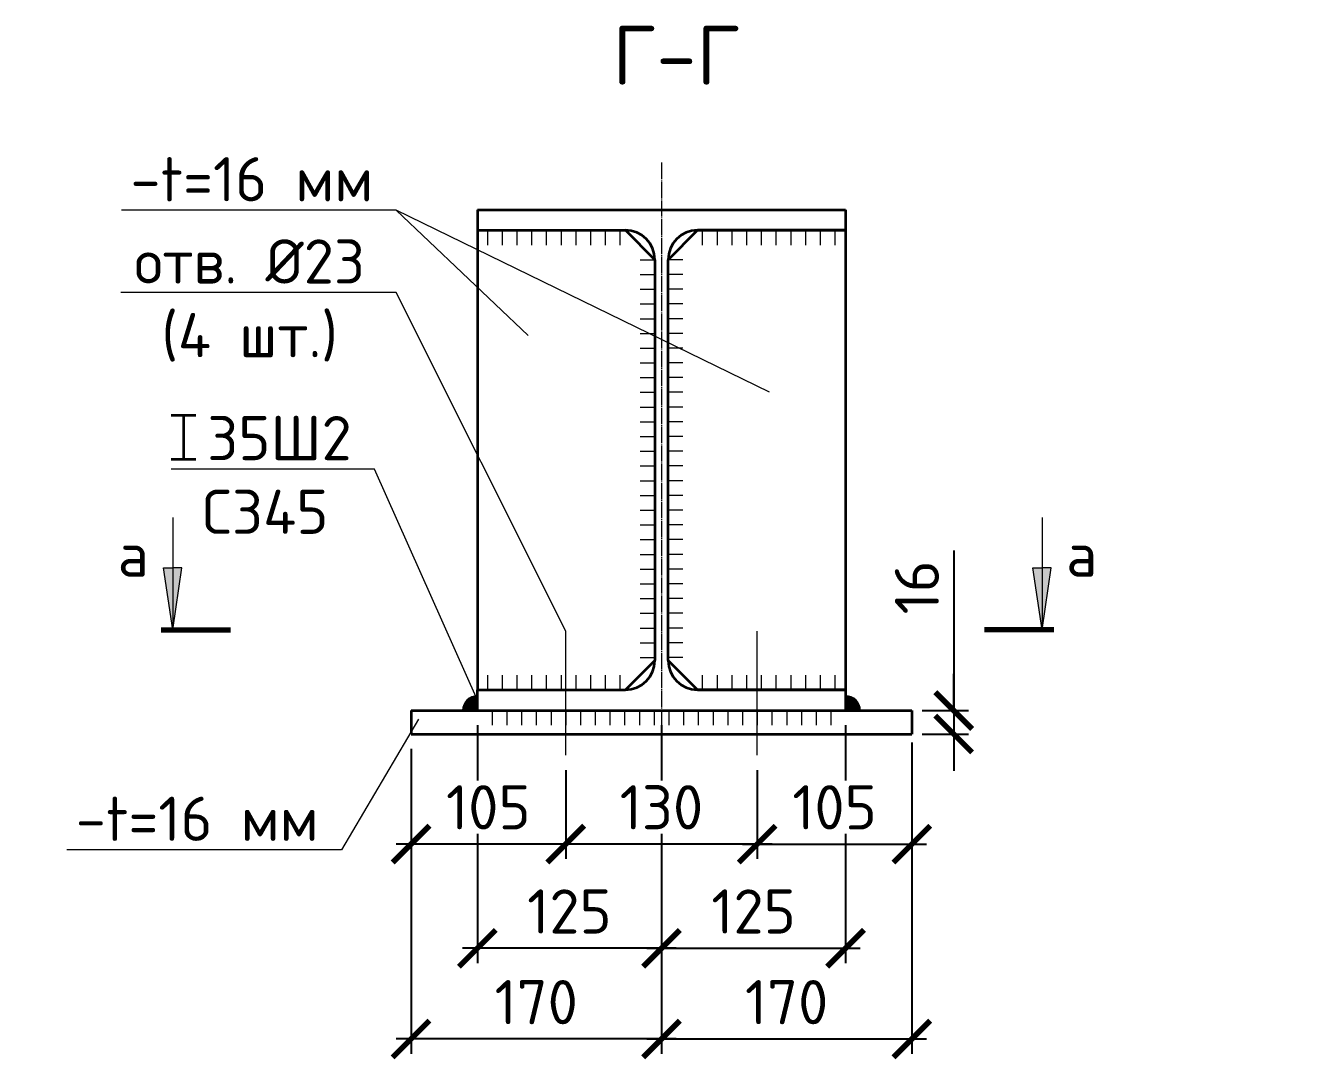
# Model space of a CAD drawing. Header units: millimetres. Extents: x -25910 to 49740, y -35080 to 0.
# Drawn here: x 27954 to 28825, y -20353 to -19652 of the extents above; entities that cross this region are included whole.
import ezdxf
from ezdxf import colors
from ezdxf.entities.mleader import LeaderData, LeaderLine
from ezdxf.math import Vec2, Vec3

# ---------------------------------------------------------------- set-up
doc = ezdxf.new("R2010")
doc.units = ezdxf.units.MM
doc.linetypes.add('JIS_08_11', pattern=[12.8, 11, -0.6, 0.6, -0.6])
for name, color, linetype, lineweight in [('НАДПИСИ', 11, 'Continuous', 13), ('ОСЕВАЯ', 50, 'JIS_08_11', 13), ('ОСНОВНАЯ', 213, 'Continuous', 35)]:
    doc.layers.add(name, color=color, linetype=linetype, lineweight=lineweight)
doc.styles.add('_ОСК', font='isocpeur.ttf', dxfattribs={"height": 3})
doc.styles.add('ОСК', font='isocpeur.ttf')
doc.dimstyles.new('_ОСК', dxfattribs={"dimscale": 25, "dimtxt": 3, "dimasz": 2.5, "dimexe": 1, "dimexo": 1, "dimgap": 1, "dimtad": 3, "dimdec": 0, "dimzin": 1, "dimdsep": 46, "dimtxsty": '_ОСК', "dimblk": 'ARCHTICK', "dimcen": 2, "dimdle": 1, "dimclrt": 256, "dimadec": 0, "dimazin": 0, "dimtfac": 1, "dimtdec": 0, "dimtmove": 1, "dimatfit": 3, "dimfxl": 1, "dimtvp": 2.25, "dimtfill": 1, "dimtolj": 1, "dimtzin": 1, "dimarcsym": 0})

# ---------------------------------------------------------------- blocks, each defined once
blk = doc.blocks.new('_None')
blk = doc.blocks.new('A$C6A7E4B16')
at = {"layer": 'ОСНОВНАЯ'}
for p, q in [((0, 30), (16.73, 30)), ((8.36, 30), (8.36, 0)), ((0, 0), (16.73, 0))]:
    blk.add_line(p, q, dxfattribs=at)
blk = doc.blocks.new('_ArchTick')
at = {"color": 0, "linetype": 'ByBlock', "const_width": 0.15}
blk.add_lwpolyline([(-0.5, -0.5), (0.5, 0.5)], dxfattribs=at)
blk = doc.blocks.new('*D391')
at = {"layer": 'Defpoints', "color": 0, "transparency": 16777216}
for p in [(28260.44, -20116.52), (28385.44, -20116.52), (28260.44, -20277.96)]:
    blk.add_point(p, dxfattribs=at)
at = {"layer": 'НАДПИСИ', "color": 0, "lineweight": -2, "transparency": 16777216}
for p, q in [((28260.44, -20126.52), (28260.44, -20287.96)), ((28385.44, -20126.52), (28385.44, -20287.96)), ((28395.44, -20277.96), (28250.44, -20277.96))]:
    blk.add_line(p, q, dxfattribs=at)
at = {"layer": 'НАДПИСИ', "color": 0, "lineweight": -2, "transparency": 16777216, "xscale": 25, "yscale": 25, "zscale": 25, "rotation": 180}
blk.add_blockref('_ArchTick', (28260.44, -20277.96), dxfattribs=at)
at = {"layer": 'НАДПИСИ', "color": 0, "lineweight": -2, "transparency": 16777216, "xscale": 25, "yscale": 25, "zscale": 25}
blk.add_blockref('_ArchTick', (28385.44, -20277.96), dxfattribs=at)
at = {"layer": 'НАДПИСИ', "transparency": 16777216, "insert": (28322.94, -20252.96), "char_height": 30, "attachment_point": 5, "style": '_ОСК', "bg_fill": 3, "box_fill_scale": 1.1, "bg_fill_color": 256, "bg_fill_true_color": 13158600, "bg_fill_transparency": 0}
blk.add_mtext('\\A1;125', dxfattribs=at)
blk = doc.blocks.new('*D392')
at = {"layer": 'Defpoints', "color": 0, "transparency": 16777216}
for p in [(28385.44, -20116.52), (28510.44, -20116.52), (28510.44, -20277.96)]:
    blk.add_point(p, dxfattribs=at)
at = {"layer": 'НАДПИСИ', "color": 0, "lineweight": -2, "transparency": 16777216}
for p, q in [((28385.44, -20126.52), (28385.44, -20287.96)), ((28510.44, -20126.52), (28510.44, -20287.96)), ((28375.44, -20277.96), (28520.44, -20277.96))]:
    blk.add_line(p, q, dxfattribs=at)
at = {"layer": 'НАДПИСИ', "color": 0, "lineweight": -2, "transparency": 16777216, "xscale": 25, "yscale": 25, "zscale": 25, "rotation": 180}
blk.add_blockref('_ArchTick', (28385.44, -20277.96), dxfattribs=at)
at = {"layer": 'НАДПИСИ', "color": 0, "lineweight": -2, "transparency": 16777216, "xscale": 25, "yscale": 25, "zscale": 25}
blk.add_blockref('_ArchTick', (28510.44, -20277.96), dxfattribs=at)
at = {"layer": 'НАДПИСИ', "transparency": 16777216, "insert": (28447.94, -20252.96), "char_height": 30, "attachment_point": 5, "style": '_ОСК', "bg_fill": 3, "box_fill_scale": 1.1, "bg_fill_color": 256, "bg_fill_true_color": 13158600, "bg_fill_transparency": 0}
blk.add_mtext('\\A1;125', dxfattribs=at)
blk = doc.blocks.new('*D365')
at = {"layer": 'Defpoints', "color": 0, "transparency": 16777216}
for p in [(28552.4, -20116.52), (28552.4, -20132.52), (28583.85, -20132.52)]:
    blk.add_point(p, dxfattribs=at)
at = {"layer": 'НАДПИСИ', "color": 0, "lineweight": -2, "transparency": 16777216}
for p, q in [((28583.85, -20007.95), (28583.85, -20116.52)), ((28583.85, -20116.52), (28583.85, -20091.52)), ((28562.4, -20116.52), (28593.85, -20116.52)), ((28583.85, -20116.52), (28583.85, -20132.52)), ((28583.85, -20116.52), (28583.85, -20132.52)), ((28562.4, -20132.52), (28593.85, -20132.52)), ((28583.85, -20132.52), (28583.85, -20157.52))]:
    blk.add_line(p, q, dxfattribs=at)
at = {"layer": 'НАДПИСИ', "color": 0, "lineweight": -2, "transparency": 16777216, "xscale": 25, "yscale": 25, "zscale": 25}
for p, rotation in [((28583.85, -20116.52), 270), ((28583.85, -20132.52), 90)]:
    blk.add_blockref('_ArchTick', p, dxfattribs=dict(at, rotation=rotation))
at = {"layer": 'НАДПИСИ', "transparency": 16777216, "insert": (28558.85, -20032.95), "char_height": 30, "attachment_point": 5, "rotation": 90, "style": '_ОСК', "bg_fill": 3, "box_fill_scale": 1.1, "bg_fill_color": 256, "bg_fill_true_color": 13158600, "bg_fill_transparency": 0}
blk.add_mtext('\\A1;16', dxfattribs=at)
blk = doc.blocks.new('*D379')
at = {"layer": 'Defpoints', "color": 0, "transparency": 16777216}
for p in [(28555.4, -20128.2), (28385.44, -20152.67), (28555.4, -20339.52)]:
    blk.add_point(p, dxfattribs=at)
at = {"layer": 'НАДПИСИ', "color": 0, "lineweight": -2, "transparency": 16777216}
for p, q in [((28555.4, -20138.2), (28555.4, -20349.52)), ((28385.44, -20162.67), (28385.44, -20349.52)), ((28375.44, -20339.52), (28565.4, -20339.52))]:
    blk.add_line(p, q, dxfattribs=at)
at = {"layer": 'НАДПИСИ', "color": 0, "lineweight": -2, "transparency": 16777216, "xscale": 25, "yscale": 25, "zscale": 25, "rotation": 180}
blk.add_blockref('_ArchTick', (28385.44, -20339.52), dxfattribs=at)
at = {"layer": 'НАДПИСИ', "color": 0, "lineweight": -2, "transparency": 16777216, "xscale": 25, "yscale": 25, "zscale": 25}
blk.add_blockref('_ArchTick', (28555.4, -20339.52), dxfattribs=at)
at = {"layer": 'НАДПИСИ', "transparency": 16777216, "insert": (28470.42, -20314.52), "char_height": 30, "attachment_point": 5, "style": '_ОСК', "bg_fill": 3, "box_fill_scale": 1.1, "bg_fill_color": 256, "bg_fill_true_color": 13158600, "bg_fill_transparency": 0}
blk.add_mtext('\\A1;170', dxfattribs=at)
blk = doc.blocks.new('*D380')
at = {"layer": 'Defpoints', "color": 0, "transparency": 16777216}
for p in [(28215.4, -20132.52), (28385.44, -20152.67), (28215.4, -20339.52)]:
    blk.add_point(p, dxfattribs=at)
at = {"layer": 'НАДПИСИ', "color": 0, "lineweight": -2, "transparency": 16777216}
for p, q in [((28215.4, -20142.52), (28215.4, -20349.52)), ((28385.44, -20162.67), (28385.44, -20349.52)), ((28395.44, -20339.52), (28205.4, -20339.52))]:
    blk.add_line(p, q, dxfattribs=at)
at = {"layer": 'НАДПИСИ', "color": 0, "lineweight": -2, "transparency": 16777216, "xscale": 25, "yscale": 25, "zscale": 25, "rotation": 180}
blk.add_blockref('_ArchTick', (28215.4, -20339.52), dxfattribs=at)
at = {"layer": 'НАДПИСИ', "color": 0, "lineweight": -2, "transparency": 16777216, "xscale": 25, "yscale": 25, "zscale": 25}
blk.add_blockref('_ArchTick', (28385.44, -20339.52), dxfattribs=at)
at = {"layer": 'НАДПИСИ', "transparency": 16777216, "insert": (28300.42, -20314.52), "char_height": 30, "attachment_point": 5, "style": '_ОСК', "bg_fill": 3, "box_fill_scale": 1.1, "bg_fill_color": 256, "bg_fill_true_color": 13158600, "bg_fill_transparency": 0}
blk.add_mtext('\\A1;170', dxfattribs=at)
blk = doc.blocks.new('*D286')
at = {"layer": 'Defpoints', "color": 0, "transparency": 16777216}
for p in [(28555.4, -20132.52), (28450.48, -20146.95), (28555.4, -20207.24)]:
    blk.add_point(p, dxfattribs=at)
at = {"layer": 'НАДПИСИ', "color": 0, "lineweight": -2, "transparency": 16777216}
for p, q in [((28555.4, -20142.52), (28555.4, -20217.24)), ((28450.48, -20156.95), (28450.48, -20217.24)), ((28440.48, -20207.24), (28565.4, -20207.24))]:
    blk.add_line(p, q, dxfattribs=at)
at = {"layer": 'НАДПИСИ', "color": 0, "lineweight": -2, "transparency": 16777216, "xscale": 25, "yscale": 25, "zscale": 25, "rotation": 180}
blk.add_blockref('_ArchTick', (28450.48, -20207.24), dxfattribs=at)
at = {"layer": 'НАДПИСИ', "color": 0, "lineweight": -2, "transparency": 16777216, "xscale": 25, "yscale": 25, "zscale": 25}
blk.add_blockref('_ArchTick', (28555.4, -20207.24), dxfattribs=at)
at = {"layer": 'НАДПИСИ', "transparency": 16777216, "insert": (28502.94, -20182.24), "char_height": 30, "attachment_point": 5, "style": '_ОСК', "bg_fill": 3, "box_fill_scale": 1.1, "bg_fill_color": 256, "bg_fill_true_color": 13158600, "bg_fill_transparency": 0}
blk.add_mtext('\\A1;105', dxfattribs=at)
blk = doc.blocks.new('*D287')
at = {"layer": 'Defpoints', "color": 0, "transparency": 16777216}
for p in [(28320.4, -20146.95), (28450.48, -20146.95), (28320.4, -20207.24)]:
    blk.add_point(p, dxfattribs=at)
at = {"layer": 'НАДПИСИ', "color": 0, "lineweight": -2, "transparency": 16777216}
for p, q in [((28320.4, -20156.95), (28320.4, -20217.24)), ((28450.48, -20156.95), (28450.48, -20217.24)), ((28460.48, -20207.24), (28310.4, -20207.24))]:
    blk.add_line(p, q, dxfattribs=at)
at = {"layer": 'НАДПИСИ', "color": 0, "lineweight": -2, "transparency": 16777216, "xscale": 25, "yscale": 25, "zscale": 25, "rotation": 180}
blk.add_blockref('_ArchTick', (28320.4, -20207.24), dxfattribs=at)
at = {"layer": 'НАДПИСИ', "color": 0, "lineweight": -2, "transparency": 16777216, "xscale": 25, "yscale": 25, "zscale": 25}
blk.add_blockref('_ArchTick', (28450.48, -20207.24), dxfattribs=at)
at = {"layer": 'НАДПИСИ', "transparency": 16777216, "insert": (28385.44, -20182.24), "char_height": 30, "attachment_point": 5, "style": '_ОСК', "bg_fill": 3, "box_fill_scale": 1.1, "bg_fill_color": 256, "bg_fill_true_color": 13158600, "bg_fill_transparency": 0}
blk.add_mtext('\\A1;130', dxfattribs=at)
blk = doc.blocks.new('*D288')
at = {"layer": 'Defpoints', "color": 0, "transparency": 16777216}
for p in [(28215.4, -20132.52), (28320.4, -20146.95), (28215.4, -20207.24)]:
    blk.add_point(p, dxfattribs=at)
at = {"layer": 'НАДПИСИ', "color": 0, "lineweight": -2, "transparency": 16777216}
for p, q in [((28215.4, -20142.52), (28215.4, -20217.24)), ((28320.4, -20156.95), (28320.4, -20217.24)), ((28330.4, -20207.24), (28205.4, -20207.24))]:
    blk.add_line(p, q, dxfattribs=at)
at = {"layer": 'НАДПИСИ', "color": 0, "lineweight": -2, "transparency": 16777216, "xscale": 25, "yscale": 25, "zscale": 25, "rotation": 180}
blk.add_blockref('_ArchTick', (28215.4, -20207.24), dxfattribs=at)
at = {"layer": 'НАДПИСИ', "color": 0, "lineweight": -2, "transparency": 16777216, "xscale": 25, "yscale": 25, "zscale": 25}
blk.add_blockref('_ArchTick', (28320.4, -20207.24), dxfattribs=at)
at = {"layer": 'НАДПИСИ', "transparency": 16777216, "insert": (28267.9, -20182.24), "char_height": 30, "attachment_point": 5, "style": '_ОСК', "bg_fill": 3, "box_fill_scale": 1.1, "bg_fill_color": 256, "bg_fill_true_color": 13158600, "bg_fill_transparency": 0}
blk.add_mtext('\\A1;105', dxfattribs=at)

msp = doc.modelspace()

# ---------------------------------------------------------------- hatches: boundary and pattern name
at = {"layer": 'НАДПИСИ'}
h = msp.add_hatch(color=256, dxfattribs=at)
h.paths.add_polyline_path([(28053.68, -20061.77), (28053.68, -20019.63), (28047.45, -20019.63)])
h.paths.add_polyline_path([(28053.68, -20061.77), (28059.91, -20019.63), (28053.68, -20019.63)])
h = msp.add_hatch(color=256, dxfattribs=at)
h.paths.add_polyline_path([(28643.85, -20061.77), (28643.85, -20019.63), (28650.08, -20019.63)])
h.paths.add_polyline_path([(28643.85, -20061.77), (28637.62, -20019.63), (28643.85, -20019.63)])

# ---------------------------------------------------------------- linework, layer by layer
at = {"color": 7, "lineweight": 70}
msp.add_line((28045.75, -20061.77), (28092.8, -20061.77), dxfattribs=at)
at = {"layer": 'НАДПИСИ'}
for p, q in [((28458.84, -19900.41), (28205.36, -19776.85)), ((28267.49, -19800.52), (28267.49, -19790.52)), ((28277.49, -19800.52), (28277.49, -19790.52)), ((28287.49, -19800.52), (28287.49, -19790.52)), ((28297.49, -19800.52), (28297.49, -19790.52)), ((28307.49, -19800.52), (28307.49, -19790.52)), ((28317.49, -19800.52), (28317.49, -19790.52)), ((28327.49, -19800.52), (28327.49, -19790.52)), ((28337.49, -19800.52), (28337.49, -19790.52)), ((28347.49, -19800.52), (28347.49, -19790.52)), ((28357.49, -19800.52), (28357.49, -19790.52)), ((28413.4, -19800.52), (28413.4, -19790.52)), ((28423.4, -19800.52), (28423.4, -19790.52)), ((28433.4, -19800.52), (28433.4, -19790.52)), ((28443.4, -19800.52), (28443.4, -19790.52)), ((28453.4, -19800.52), (28453.4, -19790.52)), ((28463.4, -19800.52), (28463.4, -19790.52)), ((28473.4, -19800.52), (28473.4, -19790.52)), ((28483.4, -19800.52), (28483.4, -19790.52)), ((28493.4, -19800.52), (28493.4, -19790.52)), ((28503.4, -19800.52), (28503.4, -19790.52)), ((28370.94, -19810.52), (28380.94, -19810.52)), ((28399.94, -19810.52), (28389.94, -19810.52)), ((28370.94, -19820.52), (28380.94, -19820.52)), ((28399.94, -19820.52), (28389.94, -19820.52)), ((28370.94, -19830.52), (28380.94, -19830.52)), ((28399.94, -19830.52), (28389.94, -19830.52)), ((28370.94, -19840.52), (28380.94, -19840.52)), ((28399.94, -19840.52), (28389.94, -19840.52)), ((28370.94, -19850.52), (28380.94, -19850.52)), ((28399.94, -19850.52), (28389.94, -19850.52)), ((28370.94, -19860.52), (28380.94, -19860.52)), ((28399.94, -19860.52), (28389.94, -19860.52)), ((28370.94, -19870.52), (28380.94, -19870.52)), ((28399.94, -19870.52), (28389.94, -19870.52)), ((28370.94, -19880.52), (28380.94, -19880.52)), ((28399.94, -19880.52), (28389.94, -19880.52)), ((28370.94, -19890.52), (28380.94, -19890.52)), ((28399.94, -19890.52), (28389.94, -19890.52)), ((28370.94, -19900.52), (28380.94, -19900.52)), ((28399.94, -19900.52), (28389.94, -19900.52)), ((28370.94, -19910.52), (28380.94, -19910.52)), ((28399.94, -19910.52), (28389.94, -19910.52)), ((28370.94, -19920.52), (28380.94, -19920.52)), ((28399.94, -19920.52), (28389.94, -19920.52)), ((28370.94, -19930.52), (28380.94, -19930.52)), ((28399.94, -19930.52), (28389.94, -19930.52)), ((28370.94, -19940.52), (28380.94, -19940.52)), ((28399.94, -19940.52), (28389.94, -19940.52)), ((28370.94, -19950.52), (28380.94, -19950.52)), ((28399.94, -19950.52), (28389.94, -19950.52)), ((28370.94, -19960.52), (28380.94, -19960.52)), ((28399.94, -19960.52), (28389.94, -19960.52)), ((28370.94, -19970.52), (28380.94, -19970.52)), ((28399.94, -19970.52), (28389.94, -19970.52)), ((28370.94, -19980.52), (28380.94, -19980.52)), ((28399.94, -19980.52), (28389.94, -19980.52)), ((28053.68, -19985.52), (28053.68, -20061.77)), ((28370.94, -19990.52), (28380.94, -19990.52)), ((28399.94, -19990.52), (28389.94, -19990.52)), ((28643.85, -19985.52), (28643.85, -20061.77)), ((28370.94, -20000.52), (28380.94, -20000.52)), ((28399.94, -20000.52), (28389.94, -20000.52)), ((28370.94, -20010.52), (28380.94, -20010.52)), ((28399.94, -20010.52), (28389.94, -20010.52)), ((28053.68, -20061.77), (28047.45, -20019.63)), ((28047.45, -20019.63), (28053.68, -20019.63)), ((28053.68, -20061.77), (28059.91, -20019.63)), ((28059.91, -20019.63), (28053.68, -20019.63)), ((28643.85, -20061.77), (28637.62, -20019.63)), ((28637.62, -20019.63), (28643.85, -20019.63)), ((28643.85, -20061.77), (28650.08, -20019.63)), ((28650.08, -20019.63), (28643.85, -20019.63)), ((28370.94, -20020.52), (28380.94, -20020.52)), ((28399.94, -20020.52), (28389.94, -20020.52)), ((28370.94, -20030.52), (28380.94, -20030.52)), ((28399.94, -20030.52), (28389.94, -20030.52)), ((28370.94, -20040.52), (28380.94, -20040.52)), ((28370.94, -20040.52), (28380.94, -20040.52)), ((28399.94, -20040.52), (28389.94, -20040.52)), ((28399.94, -20040.52), (28389.94, -20040.52)), ((28370.94, -20050.52), (28380.94, -20050.52)), ((28399.94, -20050.52), (28389.94, -20050.52)), ((28370.94, -20060.52), (28380.94, -20060.52)), ((28399.94, -20060.52), (28389.94, -20060.52)), ((28370.94, -20070.52), (28380.94, -20070.52)), ((28399.94, -20070.52), (28389.94, -20070.52)), ((28370.94, -20080.52), (28380.94, -20080.52)), ((28399.94, -20080.52), (28389.94, -20080.52)), ((28267.49, -20102.52), (28267.49, -20092.52)), ((28277.49, -20102.52), (28277.49, -20092.52)), ((28287.49, -20102.52), (28287.49, -20092.52)), ((28297.49, -20102.52), (28297.49, -20092.52)), ((28307.49, -20102.52), (28307.49, -20092.52)), ((28317.49, -20102.52), (28317.49, -20092.52)), ((28327.49, -20102.52), (28327.49, -20092.52)), ((28337.49, -20102.52), (28337.49, -20092.52)), ((28347.49, -20102.52), (28347.49, -20092.52)), ((28357.49, -20102.52), (28357.49, -20092.52)), ((28413.4, -20102.52), (28413.4, -20092.52)), ((28423.4, -20102.52), (28423.4, -20092.52)), ((28433.4, -20102.52), (28433.4, -20092.52)), ((28443.4, -20102.52), (28443.4, -20092.52)), ((28453.4, -20102.52), (28453.4, -20092.52)), ((28463.4, -20102.52), (28463.4, -20092.52)), ((28473.4, -20102.52), (28473.4, -20092.52)), ((28483.4, -20102.52), (28483.4, -20092.52)), ((28493.4, -20102.52), (28493.4, -20092.52)), ((28503.4, -20102.52), (28503.4, -20092.52))]:
    msp.add_line(p, q, dxfattribs=at)
at = {"layer": 'ОСЕВАЯ', "linetype": 'JIS_08_11'}
msp.add_line((28385.44, -19744.58), (28385.44, -20183.68), dxfattribs=at)
at = {"layer": 'ОСНОВНАЯ'}
for p, q in [((28260.44, -19776.52), (28510.44, -19776.52)), ((28260.44, -19776.52), (28260.44, -19790.52)), ((28300.44, -19776.52), (28470.44, -19776.52)), ((28510.44, -19776.52), (28510.44, -19790.52)), ((28260.44, -19790.52), (28360.94, -19790.52)), ((28260.44, -19790.52), (28260.44, -20102.52)), ((28380.94, -19810.52), (28360.94, -19790.52)), ((28389.94, -19810.52), (28409.94, -19790.52)), ((28409.94, -19790.52), (28510.44, -19790.52)), ((28510.44, -19790.52), (28409.94, -19790.52)), ((28510.44, -19790.52), (28510.44, -20102.52)), ((28380.94, -19810.52), (28380.94, -20082.52)), ((28389.94, -20082.52), (28389.94, -19810.52)), ((28380.94, -20082.52), (28360.94, -20102.52)), ((28389.94, -20082.52), (28409.94, -20102.52)), ((28260.44, -20116.52), (28260.44, -20102.52)), ((28260.44, -20102.52), (28360.94, -20102.52)), ((28409.94, -20102.52), (28510.44, -20102.52)), ((28510.44, -20102.52), (28409.94, -20102.52)), ((28510.44, -20102.52), (28510.44, -20116.52)), ((28215.4, -20116.52), (28215.4, -20132.52)), ((28260.44, -20116.52), (28510.44, -20116.52)), ((28305.44, -20116.52), (28465.44, -20116.52)), ((28555.4, -20116.52), (28555.4, -20132.52))]:
    msp.add_line(p, q, dxfattribs=at)
for centre, start, end in [((28360.94, -19810.52), 0, 90), ((28409.94, -19810.52), 90, 180), ((28360.94, -20082.52), 270, 0), ((28409.94, -20082.52), 180, 270)]:
    msp.add_arc(centre, 20, start, end, dxfattribs=at)

# ---------------------------------------------------------------- block references
msp.add_blockref('A$C6A7E4B16', (28052.57, -19945.99))

# ---------------------------------------------------------------- texts
at = {"layer": 'НАДПИСИ', "style": 'ОСК'}
for s, insert, char_height, width, attachment_point in [('Г-Г', (28352.11, -19651.61), 40, 41.2245, 1), ('а', (28037.39, -20025.66), 30, 74.7511, 9), ('а', (28660.15, -20025.66), 30, 74.7511, 7)]:
    msp.add_mtext(s, dxfattribs=dict(at, insert=insert, char_height=char_height, width=width, attachment_point=attachment_point))

# ---------------------------------------------------------------- leaders
at = {"layer": 'НАДПИСИ'}
ml = msp.add_multileader_mtext('Standard', dxfattribs=at)
ml.set_content('-t=16 мм', color=256, style='ОСК')
ml.set_leader_properties(color=256, linetype='ByLayer', lineweight=-1)
ml.set_arrow_properties(name='NONE')
ml.build(insert=Vec2(0, 0))
ml.multileader.update_dxf_attribs({"has_dogleg": 0, "text_left_attachment_type": 6, "text_right_attachment_type": 6, "dogleg_length": 0, "arrow_head_size": 15, "scale": 10})
ctx = ml.context
ctx.base_point, ctx.scale, ctx.char_height, ctx.arrow_head_size, ctx.landing_gap_size, ctx.plane_origin = Vec3(28009.36, -19776.85), 10, 30, 15, 20, Vec3(27921.76, -20757.23)
ctx.left_attachment, ctx.right_attachment, ctx.text_align_type = 6, 6, 1
notes = []
notes.append((ctx, [(0, (1, 1, 0), (28205.36, -19776.85), (-1, 0), 0, [(3, [(28294.94, -19862)], 0, [])])]))
ctx.mtext.insert, ctx.mtext.alignment, ctx.mtext.flow_direction = Vec3(28107.36, -19740.85), 2, 5
ml = msp.add_multileader_mtext('Standard', dxfattribs=at)
ml.set_content(' 35Ш2\\PС345', color=256, style='ОСК')
ml.set_leader_properties(color=256, linetype='ByLayer', lineweight=-1)
ml.set_arrow_properties(name='NONE')
ml.build(insert=Vec2(0, 0))
ml.multileader.update_dxf_attribs({"has_dogleg": 0, "text_left_attachment_type": 6, "text_right_attachment_type": 6, "dogleg_length": 0, "arrow_head_size": 15, "scale": 10})
ctx = ml.context
ctx.base_point, ctx.scale, ctx.char_height, ctx.arrow_head_size, ctx.landing_gap_size, ctx.plane_origin = Vec3(28042.54, -19952.6), 10, 30, 15, 20, Vec3(28050.92, -20894.86)
ctx.left_attachment, ctx.right_attachment, ctx.text_align_type = 6, 6, 1
notes.append((ctx, [(0, (1, 1, 0), (28190.54, -19952.6), (-1, 0), 0, [(3, [(28260.44, -20109.52)], 0, [])])]))
ctx.mtext.insert, ctx.mtext.alignment, ctx.mtext.flow_direction = Vec3(28116.54, -19916.6), 2, 5
for ctx, leaders in notes:
    for number, flags, end, landing, length, lines in leaders:
        leader = LeaderData()
        leader.index, (leader.has_last_leader_line, leader.has_dogleg_vector, leader.attachment_direction) = number, flags
        leader.last_leader_point, leader.dogleg_vector, leader.dogleg_length = Vec3(end), Vec3(landing), length
        for number, points, colour, breaks in lines:
            line = LeaderLine()
            line.index, line.vertices, line.color, line.breaks = number, Vec3.list(points), colors.encode_raw_color(colour), breaks
            leader.lines.append(line)
        ctx.leaders.append(leader)

# ---------------------------------------------------------------- next in the draw order: dimensions: what is measured, and where the dimension line sits
dim = msp.add_linear_dim(base=(28260.44, -20277.96), p1=(28385.44, -20116.52), p2=(28260.44, -20116.52), angle=180, dimstyle='_ОСК', dxfattribs=at)
dim.commit()
dim.dimension.update_dxf_attribs({"geometry": '*D391', "text_midpoint": (28322.94, -20277.96), "dimtype": 160})

# ---------------------------------------------------------------- next in the draw order: hatches: boundary and pattern name
h = msp.add_hatch(color=256, dxfattribs=at)
h.dxf.hatch_style = 1
h.paths.add_polyline_path([(28260.44, -20106.52, 0.414214), (28250.44, -20116.52), (28260.44, -20116.52)])

# ---------------------------------------------------------------- next in the draw order: linework, layer by layer
for p, q in [((28270.44, -20116.52), (28270.44, -20126.52)), ((28280.44, -20116.52), (28280.44, -20126.52)), ((28290.44, -20116.52), (28290.44, -20126.52)), ((28300.44, -20116.52), (28300.44, -20126.52)), ((28310.44, -20116.52), (28310.44, -20126.52)), ((28320.44, -20116.52), (28320.44, -20126.52)), ((28330.44, -20116.52), (28330.44, -20126.52)), ((28340.44, -20116.52), (28340.44, -20126.52)), ((28350.44, -20116.52), (28350.44, -20126.52)), ((28360.44, -20116.52), (28360.44, -20126.52))]:
    msp.add_line(p, q, dxfattribs=at)
msp.add_arc((28260.44, -20116.52), 10, 90, 180, dxfattribs=at)

# ---------------------------------------------------------------- next in the draw order: dimensions: what is measured, and where the dimension line sits
dim = msp.add_linear_dim(base=(28510.44, -20277.96), p1=(28385.44, -20116.52), p2=(28510.44, -20116.52), dimstyle='_ОСК', dxfattribs=at)
dim.commit()
dim.dimension.update_dxf_attribs({"geometry": '*D392', "text_midpoint": (28447.94, -20252.96)})

# ---------------------------------------------------------------- next in the draw order: hatches: boundary and pattern name
h = msp.add_hatch(color=256, dxfattribs=at)
h.dxf.hatch_style = 1
h.paths.add_polyline_path([(28510.44, -20106.52, -0.414214), (28520.44, -20116.52), (28510.44, -20116.52)])

# ---------------------------------------------------------------- next in the draw order: linework, layer by layer
for p, q in [((28370.44, -20116.52), (28370.44, -20126.52)), ((28380.44, -20116.52), (28380.44, -20126.52)), ((28390.44, -20116.52), (28390.44, -20126.52)), ((28400.44, -20116.52), (28400.44, -20126.52)), ((28410.44, -20116.52), (28410.44, -20126.52)), ((28420.44, -20116.52), (28420.44, -20126.52)), ((28430.44, -20116.52), (28430.44, -20126.52)), ((28440.44, -20116.52), (28440.44, -20126.52)), ((28450.44, -20116.52), (28450.44, -20126.52)), ((28460.44, -20116.52), (28460.44, -20126.52)), ((28470.44, -20116.52), (28470.44, -20126.52)), ((28480.44, -20116.52), (28480.44, -20126.52)), ((28490.44, -20116.52), (28490.44, -20126.52)), ((28500.44, -20116.52), (28500.44, -20126.52))]:
    msp.add_line(p, q, dxfattribs=at)
msp.add_arc((28510.44, -20116.52), 10, 0, 90, dxfattribs=at)
at = {"layer": 'ОСНОВНАЯ'}
for p, q in [((28215.4, -20116.52), (28555.4, -20116.52)), ((28215.4, -20132.52), (28555.4, -20132.52))]:
    msp.add_line(p, q, dxfattribs=at)

# ---------------------------------------------------------------- next in the draw order: dimensions: what is measured, and where the dimension line sits
at = {"layer": 'НАДПИСИ'}
dim = msp.add_linear_dim(base=(28583.85, -20132.52), p1=(28552.4, -20116.52), p2=(28552.4, -20132.52), angle=270, dimstyle='_ОСК', dxfattribs=at)
dim.commit()
dim.dimension.update_dxf_attribs({"geometry": '*D365', "text_midpoint": (28604.9, -20032.95), "dimtype": 160})

# ---------------------------------------------------------------- next in the draw order: linework, layer by layer
at = {"color": 7, "lineweight": 70}
msp.add_line((28651.78, -20061.77), (28604.73, -20061.77), dxfattribs=at)

# ---------------------------------------------------------------- next in the draw order: dimensions: what is measured, and where the dimension line sits
at = {"layer": 'НАДПИСИ'}
dim = msp.add_linear_dim(base=(28555.4, -20339.52), p1=(28385.44, -20152.67), p2=(28555.4, -20128.2), dimstyle='_ОСК', dxfattribs=at)
dim.commit()
dim.dimension.update_dxf_attribs({"geometry": '*D379', "text_midpoint": (28470.42, -20314.52)})

# ---------------------------------------------------------------- next in the draw order: leaders
ml = msp.add_multileader_mtext('Standard', dxfattribs=at)
ml.set_content('отв. %%C23\\P(4 шт.)', color=256, style='ОСК')
ml.set_leader_properties(color=256, linetype='ByLayer', lineweight=-1)
ml.set_arrow_properties(name='NONE')
ml.build(insert=Vec2(0, 0))
ml.multileader.update_dxf_attribs({"has_dogleg": 0, "text_left_attachment_type": 6, "text_right_attachment_type": 6, "dogleg_length": 0, "arrow_head_size": 15, "scale": 10})
ctx = ml.context
ctx.base_point, ctx.scale, ctx.char_height, ctx.arrow_head_size, ctx.landing_gap_size, ctx.plane_origin = Vec3(28006.36, -19832.67), 10, 30, 15, 20, Vec3(27921.76, -20837.16)
ctx.left_attachment, ctx.right_attachment, ctx.text_align_type = 6, 6, 1
notes = []
notes.append((ctx, [(0, (1, 1, 0), (28205.36, -19832.67), (-1, 0), 0, [(3, [(28320.4, -20062.69)], 0, [])])]))
ctx.mtext.insert, ctx.mtext.width, ctx.mtext.alignment, ctx.mtext.flow_direction = Vec3(28105.86, -19796.67), 242.3093, 2, 5
for ctx, leaders in notes:
    for number, flags, end, landing, length, lines in leaders:
        leader = LeaderData()
        leader.index, (leader.has_last_leader_line, leader.has_dogleg_vector, leader.attachment_direction) = number, flags
        leader.last_leader_point, leader.dogleg_vector, leader.dogleg_length = Vec3(end), Vec3(landing), length
        for number, points, colour, breaks in lines:
            line = LeaderLine()
            line.index, line.vertices, line.color, line.breaks = number, Vec3.list(points), colors.encode_raw_color(colour), breaks
            leader.lines.append(line)
        ctx.leaders.append(leader)

# ---------------------------------------------------------------- next in the draw order: linework, layer by layer
msp.add_line((28450.48, -20146.95), (28450.48, -20062.69), dxfattribs=at)

# ---------------------------------------------------------------- next in the draw order: dimensions: what is measured, and where the dimension line sits
dim = msp.add_linear_dim(base=(28215.4, -20339.52), p1=(28385.44, -20152.67), p2=(28215.4, -20132.52), angle=180, dimstyle='_ОСК', dxfattribs=at)
dim.commit()
dim.dimension.update_dxf_attribs({"geometry": '*D380', "text_midpoint": (28300.42, -20314.52)})

# ---------------------------------------------------------------- next in the draw order: linework, layer by layer
msp.add_line((28320.4, -20146.95), (28320.4, -20062.69), dxfattribs=at)

# ---------------------------------------------------------------- next in the draw order: dimensions: what is measured, and where the dimension line sits
dim = msp.add_linear_dim(base=(28555.4, -20207.24), p1=(28450.48, -20146.95), p2=(28555.4, -20132.52), dimstyle='_ОСК', dxfattribs=at)
dim.commit()
dim.dimension.update_dxf_attribs({"geometry": '*D286', "text_midpoint": (28502.94, -20182.24)})

# ---------------------------------------------------------------- next in the draw order: leaders
ml = msp.add_multileader_mtext('Standard', dxfattribs=at)
ml.set_content('-t=16 мм', color=256, style='ОСК')
ml.set_leader_properties(color=256, linetype='ByLayer', lineweight=-1)
ml.set_arrow_properties(name='NONE')
ml.build(insert=Vec2(0, 0))
ml.multileader.update_dxf_attribs({"has_dogleg": 0, "text_left_attachment_type": 6, "text_right_attachment_type": 6, "dogleg_length": 0, "arrow_head_size": 15, "scale": 10})
ctx = ml.context
ctx.base_point, ctx.scale, ctx.char_height, ctx.arrow_head_size, ctx.landing_gap_size, ctx.plane_origin = Vec3(27972.26, -20211.03), 10, 30, 15, 20, Vec3(27904.65, -21182.42)
ctx.left_attachment, ctx.right_attachment, ctx.text_align_type = 6, 6, 1
notes = []
notes.append((ctx, [(0, (1, 1, 0), (28168.26, -20211.03), (-1, 0), 0, [(3, [(28220.58, -20122.37)], 0, [])])]))
ctx.mtext.insert, ctx.mtext.alignment, ctx.mtext.flow_direction = Vec3(28070.26, -20175.03), 2, 5
for ctx, leaders in notes:
    for number, flags, end, landing, length, lines in leaders:
        leader = LeaderData()
        leader.index, (leader.has_last_leader_line, leader.has_dogleg_vector, leader.attachment_direction) = number, flags
        leader.last_leader_point, leader.dogleg_vector, leader.dogleg_length = Vec3(end), Vec3(landing), length
        for number, points, colour, breaks in lines:
            line = LeaderLine()
            line.index, line.vertices, line.color, line.breaks = number, Vec3.list(points), colors.encode_raw_color(colour), breaks
            leader.lines.append(line)
        ctx.leaders.append(leader)

# ---------------------------------------------------------------- next in the draw order: dimensions: what is measured, and where the dimension line sits
dim = msp.add_linear_dim(base=(28320.4, -20207.24), p1=(28450.48, -20146.95), p2=(28320.4, -20146.95), dimstyle='_ОСК', dxfattribs=at)
dim.commit()
dim.dimension.update_dxf_attribs({"geometry": '*D287', "text_midpoint": (28385.44, -20182.24)})

# ---------------------------------------------------------------- next in the draw order: dimensions: what is measured, and where the dimension line sits
dim = msp.add_linear_dim(base=(28215.4, -20207.24), p1=(28320.4, -20146.95), p2=(28215.4, -20132.52), dimstyle='_ОСК', dxfattribs=at)
dim.commit()
dim.dimension.update_dxf_attribs({"geometry": '*D288', "text_midpoint": (28267.9, -20182.24)})

doc.saveas('drawing.dxf')
